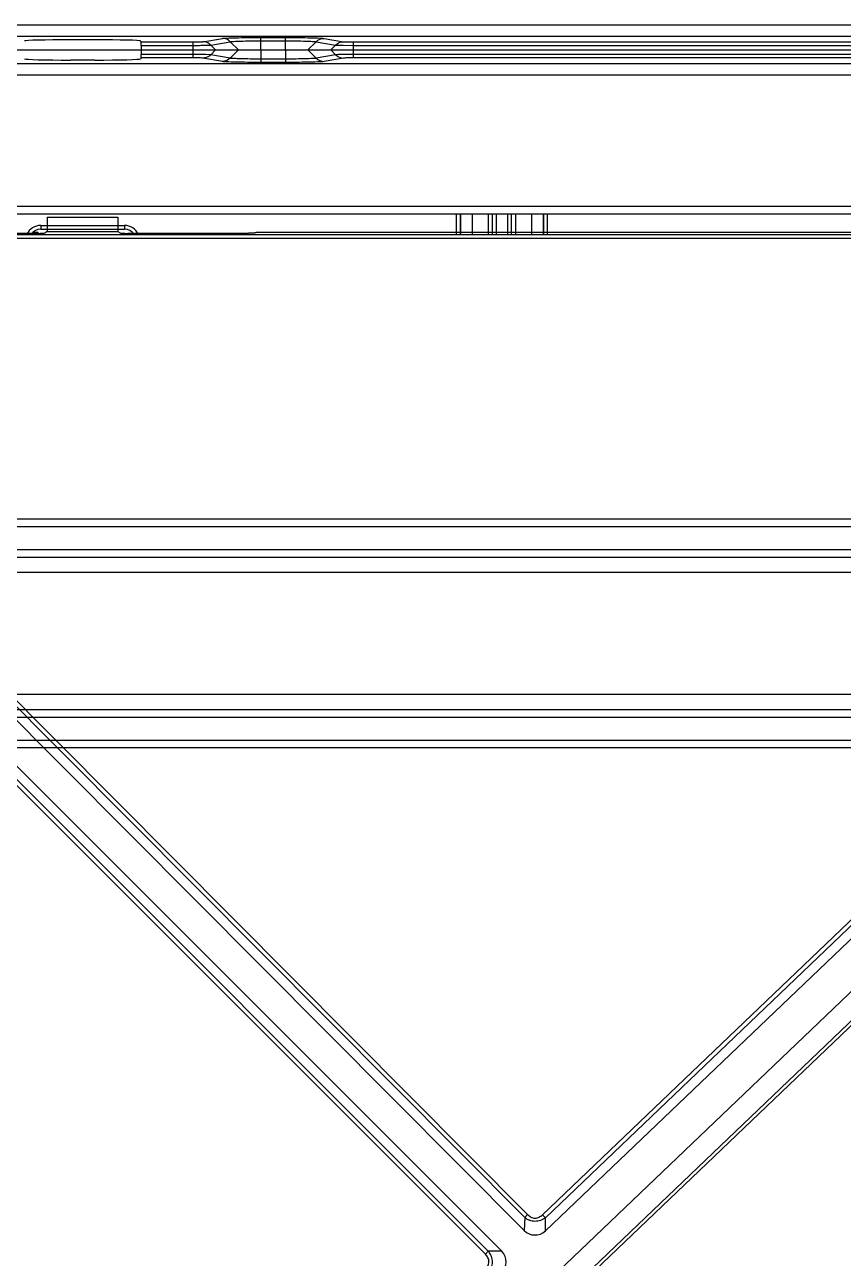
# Model space of a CAD drawing. Header units: millimetres. Extents: x 562 to 17351, y 2396 to 6995.
# Drawn here: x 13412.7 to 13520.1, y 5060.2 to 5222 of the extents above; entities that cross this region are included whole.
import ezdxf

# ---------------------------------------------------------------- set-up
doc = ezdxf.new("R2010")
doc.units = ezdxf.units.MM
doc.layers.add('02___PRT_ALL_AXES', color=7, linetype='Continuous')

# ---------------------------------------------------------------- blocks, each defined once
blk = doc.blocks.new('32211212')
at = {"color": 114, "linetype": 'Continuous', "true_color": 0x139b48}
for p, q in [((3755.11, 2195.17), (4282.11, 2195.17)), ((3755.11, 2190.17), (4282.11, 2190.17)), ((3755.11, 2188.17), (4282.11, 2188.17)), ((3755.11, 2172.17), (4282.11, 2172.17)), ((3755.11, 2170.17), (4282.11, 2170.17)), ((3755.11, 2165.17), (4282.11, 2165.17))]:
    blk.add_line(p, q, dxfattribs=at)
at = {"layer": '02___PRT_ALL_AXES', "color": 114, "linetype": 'Continuous', "true_color": 0x139b48}
for p, q in [((3759.08, 2194.17), (4278.14, 2194.17)), ((3759.08, 2191.17), (4278.14, 2191.17)), ((3759.08, 2169.17), (4278.14, 2169.17)), ((3759.08, 2166.17), (4278.14, 2166.17))]:
    blk.add_line(p, q, dxfattribs=at)
blk = doc.blocks.new('*U169')
blk.add_blockref('32211212', (-3997.61, -1923.42))
blk = doc.blocks.new('*U170')
at = {"color": 0, "linetype": 'ByBlock', "lineweight": -2, "transparency": 16777216}
blk.add_blockref('*U169', (1200, 675), dxfattribs=at)
blk = doc.blocks.new('DASFASFASEFWE')
at = {"color": 7, "linetype": 'Continuous'}
for p, q in [((-76.28, 3535.07), (-76.28, 3533.19)), ((-76.28, 3535.07), (-67.01, 3535.07)), ((-67.01, 3535.07), (-67.01, 3533.19)), ((-100.52, 3532.81), (122.71, 3532.81)), ((122.71, 3532.31), (-100.52, 3532.31)), ((-93.41, 3532.97), (-77.56, 3532.97)), ((-76.28, 3533.19), (-76.57, 3533.02)), ((-76.28, 3533.19), (-67.01, 3533.19)), ((-67.01, 3533.19), (-66.73, 3533.02)), ((-65.73, 3532.97), (-49.88, 3532.97)), ((-49.06, 3533.01), (-49.06, 3533.03)), ((164.94, 3533.07), (-48.24, 3533.07)), ((122.71, 3532.31), (-11.33, 3404.27)), ((125.91, 3532.88), (-10.95, 3402.14)), ((123.3, 3532.11), (-10.95, 3403.87)), ((129.9, 3529.77), (-12.06, 3394.16)), ((-5.74, 3396.34), (131.83, 3527.76)), ((-5.43, 3396.02), (132.13, 3527.43)), ((-13.27, 3404.29), (-124.25, 3515.81)), ((-13.71, 3402.18), (-125.56, 3514.57)), ((-13.66, 3403.9), (-124.29, 3515.06)), ((-128.66, 3511.47), (-16.66, 3399.47)), ((-129.9, 3510.16), (-18.82, 3399.08)), ((-129.16, 3510.2), (-18.43, 3399.47)), ((-13.66, 3403.9), (-13.27, 3404.29)), ((-11.33, 3404.27), (-10.95, 3403.87)), ((-13.66, 3403.9), (-13.71, 3402.18)), ((-10.95, 3402.14), (-10.95, 3403.87)), ((-18.82, 3399.08), (-18.43, 3399.47)), ((-16.66, 3399.47), (-18.43, 3399.47))]:
    blk.add_line(p, q, dxfattribs=at)
for centre, start, end in [((-12.31, 3403.61), 225.6781, 312.8736), ((-18.1, 3398.08), 314.5414, 44.1483)]:
    blk.add_arc(centre, 2, start, end, dxfattribs=at)
for centre, start_param, end_param in [((-77.56, 3533.02), -1.570796, -0.087266), ((-65.73, 3533.02), -3.054326, -1.570796)]:
    blk.add_ellipse(centre, major_axis=(1, 0), ratio=0.052408, start_param=start_param, end_param=end_param, dxfattribs=at)
for points, knots in [([(-49.08, 3533.01), (-49.09, 3533), (-49.1, 3533), (-49.11, 3533), (-49.14, 3532.99), (-49.18, 3532.99), (-49.25, 3532.98), (-49.35, 3532.98), (-49.46, 3532.97), (-49.59, 3532.97), (-49.73, 3532.97), (-49.83, 3532.97), (-49.88, 3532.97)], [0, 0, 0, 0, 0.013233, 0.034581, 0.063978, 0.101221, 0.198262, 0.32283, 0.470646, 0.637144, 0.816056, 1, 1, 1, 1]), ([(-48.24, 3533.07), (-48.29, 3533.07), (-48.38, 3533.07), (-48.53, 3533.07), (-48.66, 3533.07), (-48.77, 3533.06), (-48.87, 3533.06), (-48.94, 3533.05), (-48.98, 3533.05), (-49.01, 3533.04), (-49.02, 3533.04), (-49.03, 3533.04), (-49.04, 3533.03)], [0, 0, 0, 0, 0.183944, 0.362856, 0.529354, 0.67717, 0.801738, 0.898779, 0.936022, 0.965419, 0.986767, 1, 1, 1, 1]), ([(-13.27, 3404.29), (-13.21, 3404.23), (-13.07, 3404.11), (-12.76, 3403.9), (-12.4, 3403.8), (-12.03, 3403.85), (-11.68, 3403.97), (-11.46, 3404.14), (-11.33, 3404.27)], [0, 0, 0, 0, 0.125159, 0.250372, 0.499699, 0.624886, 0.750502, 1, 1, 1, 1]), ([(-10.95, 3403.87), (-11.04, 3403.8), (-11.25, 3403.66), (-11.59, 3403.51), (-11.94, 3403.41), (-12.31, 3403.39), (-12.68, 3403.42), (-13.03, 3403.53), (-13.37, 3403.69), (-13.57, 3403.83), (-13.66, 3403.9)], [0, 0, 0, 0, 0.124642, 0.249822, 0.374754, 0.499929, 0.625324, 0.750512, 0.875528, 1, 1, 1, 1]), ([(-18.84, 3397.09), (-18.7, 3397.22), (-18.46, 3397.52), (-18.32, 3397.99), (-18.37, 3398.36), (-18.5, 3398.72), (-18.68, 3398.94), (-18.82, 3399.08)], [0, 0, 0, 0, 0.24974, 0.49918, 0.62445, 0.750299, 1, 1, 1, 1]), ([(-18.43, 3399.47), (-18.27, 3399.27), (-18.08, 3398.94), (-17.94, 3398.45), (-17.91, 3398.08), (-17.95, 3397.7), (-18.1, 3397.22), (-18.3, 3396.89), (-18.46, 3396.69)], [0, 0, 0, 0, 0.249436, 0.374674, 0.499993, 0.625311, 0.75055, 1, 1, 1, 1])]:
    blk.add_open_spline(points, degree=3, knots=knots, dxfattribs=at)
blk = doc.blocks.new('32332232')
at = {"color": 7, "linetype": 'Continuous'}
for p, q in [((3526.86, 1992.7), (4126.86, 1992.7)), ((3629.54, 1991.65), (3629.46, 1991.52)), ((3636.34, 1991.65), (3629.54, 1991.65)), ((3629.56, 1992.09), (3629.57, 1992.7)), ((3636.34, 1992.09), (3629.56, 1992.09)), ((3636.34, 1991.65), (3636.34, 1992.7)), ((3637.68, 1992.09), (3636.34, 1992.09)), ((3640.19, 1991.18), (3637.62, 1991.63)), ((3638.5, 1992.07), (3638.02, 1992.08)), ((3638.67, 1992.06), (3638.5, 1992.07)), ((3638.67, 1992.06), (3639.29, 1992.7)), ((3641.23, 1991.62), (3638.67, 1992.06)), ((3642.3, 1992.7), (3641.23, 1991.62)), ((3645.25, 1992.7), (3645.25, 1991.06)), ((3648.46, 1992.7), (3648.46, 1991.06)), ((3651.41, 1992.7), (3652.48, 1991.62)), ((3655.04, 1992.06), (3652.48, 1991.62)), ((3656.09, 1991.63), (3653.52, 1991.18)), ((3655.04, 1992.06), (3654.42, 1992.7)), ((3657.37, 1991.65), (3657.37, 1992.7)), ((3803.45, 1992.09), (3657.37, 1992.09)), ((3803.48, 1991.65), (3657.37, 1991.65)), ((3824.55, 1990.88), (3572.31, 1990.88)), ((3623.46, 1991.37), (3620.25, 1991.37)), ((3648.46, 1991.5), (3645.25, 1991.5)), ((3648.46, 1991.06), (3645.25, 1991.06)), ((3824.55, 1989.38), (3540.35, 1989.38)), ((3593.4, 1972.2), (4060.31, 1972.2)), ((3593.4, 1971.2), (4060.31, 1971.2)), ((3670.87, 1971.2), (3670.87, 1968.54)), ((3671.37, 1971.2), (3671.37, 1968.54)), ((3671.46, 1968.54), (3671.46, 1971.2)), ((3672.96, 1971.2), (3672.96, 1968.54)), ((3675.04, 1971.2), (3675.04, 1968.54)), ((3675.59, 1971.2), (3675.59, 1968.54)), ((3676.09, 1971.2), (3676.09, 1968.54)), ((3677.62, 1968.54), (3677.62, 1971.2)), ((3678.12, 1968.54), (3678.12, 1971.2)), ((3678.68, 1968.54), (3678.68, 1971.2)), ((3680.75, 1971.2), (3680.75, 1968.54)), ((3682.25, 1971.2), (3682.25, 1968.54)), ((3682.34, 1968.54), (3682.34, 1971.2)), ((3682.84, 1968.54), (3682.84, 1971.2)), ((3616.36, 1969.69), (3616.36, 1969.2)), ((3616.36, 1969.69), (3627.36, 1969.69)), ((3616.36, 1969.2), (3627.36, 1969.2)), ((3627.36, 1969.69), (3627.36, 1969.2)), ((3616.03, 1968.75), (3615.29, 1968.75)), ((3616.03, 1968.75), (3616.03, 1968.54)), ((3570.94, 1658.51), (3824.55, 1658.51)), ((3570.91, 1657.01), (3824.55, 1657.01)), ((3637.62, 1656.27), (3640.19, 1656.72)), ((3645.25, 1655.2), (3645.25, 1656.83)), ((3645.25, 1656.83), (3648.46, 1656.83)), ((3648.46, 1655.2), (3648.46, 1656.83)), ((3653.52, 1656.72), (3656.09, 1656.27)), ((3570.88, 1655.2), (4082.83, 1655.2)), ((3623.46, 1656.52), (3620.25, 1656.52)), ((3629.54, 1656.24), (3629.46, 1656.37)), ((3629.54, 1656.24), (3636.34, 1656.24)), ((3629.57, 1655.2), (3629.56, 1655.8)), ((3629.56, 1655.8), (3636.34, 1655.8)), ((3636.34, 1655.2), (3636.34, 1656.24)), ((3638.67, 1655.83), (3641.23, 1656.28)), ((3639.29, 1655.2), (3638.67, 1655.83)), ((3641.23, 1656.28), (3642.3, 1655.2)), ((3645.25, 1656.39), (3648.46, 1656.39)), ((3652.48, 1656.28), (3651.41, 1655.2)), ((3652.48, 1656.28), (3655.04, 1655.83)), ((3654.42, 1655.2), (3655.04, 1655.83)), ((3655.04, 1655.83), (3655.22, 1655.82)), ((3655.22, 1655.82), (3655.77, 1655.81)), ((3656.04, 1655.81), (3657.37, 1655.8)), ((3657.37, 1655.2), (3657.37, 1656.24)), ((3657.37, 1656.24), (3803.48, 1656.24)), ((3657.37, 1655.8), (3803.45, 1655.8))]:
    blk.add_line(p, q, dxfattribs=at)
for centre, radius, start, end in [((3636.99, 1922.69), 69.4, 89.1517, 89.4306), ((3637.6, 1993.12), 1.5, 305.2639, 310.202), ((3637.61, 1993.12), 1.49, 310.1986, 315.1715), ((3656.1, 1993.12), 1.49, 224.8285, 229.8014), ((3656.11, 1993.12), 1.5, 229.798, 234.7361), ((3656.8, 1915.83), 76.26, 90.5915, 90.7607), ((3657.21, 1872.74), 119.35, 90.2589, 90.5754), ((3657.36, 1839.32), 152.77, 89.997, 90.261), ((3616.36, 1967.7), 1.99, 90, 154.9348), ((3616.36, 1967.7), 1.5, 90, 145.7348), ((3627.36, 1967.7), 1.99, 25.0651, 90), ((3627.36, 1967.7), 1.5, 34.2651, 90), ((3636.35, 1808.4), 152.6, 269.9969, 270.2641), ((3636.5, 1775.24), 119.44, 270.2624, 270.5696), ((3636.93, 1730.46), 74.66, 270.5821, 270.7941), ((3637.6, 1654.77), 1.5, 49.798, 54.7361), ((3637.61, 1654.78), 1.49, 44.8285, 49.8014), ((3656.1, 1654.78), 1.49, 130.1986, 135.1715), ((3656.11, 1654.77), 1.5, 125.2639, 130.202), ((3656.8, 1732.58), 76.78, 269.2277, 269.4281)]:
    blk.add_arc(centre, radius, start, end, dxfattribs=at)
for centre, major_axis, ratio, start_param, end_param in [((3629.54, 1993.15), (0, 1.5), 0.017455, 3.167773, 3.926991), ((3620.25, 1991.53), (6, 0), 0.026186, -3.124139, -1.570796), ((3623.46, 1991.53), (6, 0), 0.026186, -1.570796, -0.017453), ((3620.25, 1656.37), (6, 0), 0.026186, 1.570796, 3.124139), ((3623.46, 1656.37), (6, 0), 0.026186, 0.017453, 1.570796), ((3629.54, 1654.74), (0, 1.5), 0.017455, 5.497787, 6.257005)]:
    blk.add_ellipse(centre, major_axis=major_axis, ratio=ratio, start_param=start_param, end_param=end_param, dxfattribs=at)
for points, knots in [([(3637.62, 1991.63), (3637.58, 1991.63), (3637.43, 1991.64), (3637, 1991.65), (3636.62, 1991.65), (3636.34, 1991.65)], [0, 0, 0, 0, 0.114769, 0.339939, 1, 1, 1, 1]), ([(3645.25, 1991.5), (3644.78, 1991.5), (3643.89, 1991.51), (3642.7, 1991.52), (3641.84, 1991.57), (3641.38, 1991.58), (3641.23, 1991.62)], [0, 0, 0, 0, 0.353016, 0.661577, 0.886579, 1, 1, 1, 1]), ([(3652.48, 1991.62), (3652.33, 1991.58), (3651.87, 1991.57), (3651.01, 1991.52), (3649.82, 1991.51), (3648.93, 1991.5), (3648.46, 1991.5)], [0, 0, 0, 0, 0.113669, 0.338816, 0.647221, 1, 1, 1, 1]), ([(3655.78, 1992.08), (3655.69, 1992.08), (3655.45, 1992.08), (3655.2, 1992.08), (3655.04, 1992.06)], [0, 0, 0, 0, 0.363394, 1, 1, 1, 1]), ([(3657.37, 1991.65), (3657.09, 1991.65), (3656.71, 1991.65), (3656.28, 1991.64), (3656.13, 1991.63), (3656.09, 1991.63)], [0, 0, 0, 0, 0.659412, 0.884919, 1, 1, 1, 1]), ([(3645.25, 1991.06), (3644.66, 1991.06), (3643.54, 1991.07), (3642.05, 1991.09), (3640.96, 1991.13), (3640.38, 1991.14), (3640.19, 1991.18)], [0, 0, 0, 0, 0.351849, 0.659801, 0.88516, 1, 1, 1, 1]), ([(3653.52, 1991.18), (3653.33, 1991.14), (3652.75, 1991.13), (3651.66, 1991.09), (3650.17, 1991.07), (3649.05, 1991.06), (3648.46, 1991.06)], [0, 0, 0, 0, 0.115088, 0.340589, 0.648385, 1, 1, 1, 1]), ([(3640.19, 1656.72), (3640.38, 1656.75), (3640.96, 1656.77), (3642.05, 1656.81), (3643.54, 1656.82), (3644.66, 1656.83), (3645.25, 1656.83)], [0, 0, 0, 0, 0.115122, 0.340656, 0.648444, 1, 1, 1, 1]), ([(3648.46, 1656.83), (3649.05, 1656.83), (3650.17, 1656.82), (3651.66, 1656.81), (3652.76, 1656.77), (3653.33, 1656.75), (3653.52, 1656.72)], [0, 0, 0, 0, 0.35233, 0.660132, 0.885264, 1, 1, 1, 1]), ([(3636.34, 1656.24), (3636.62, 1656.24), (3637, 1656.24), (3637.43, 1656.26), (3637.58, 1656.26), (3637.62, 1656.27)], [0, 0, 0, 0, 0.659742, 0.885071, 1, 1, 1, 1]), ([(3637.97, 1655.81), (3638.05, 1655.81), (3638.29, 1655.82), (3638.52, 1655.82), (3638.67, 1655.83)], [0, 0, 0, 0, 0.362864, 1, 1, 1, 1]), ([(3641.23, 1656.28), (3641.38, 1656.31), (3641.84, 1656.33), (3642.7, 1656.37), (3643.89, 1656.39), (3644.78, 1656.39), (3645.25, 1656.39)], [0, 0, 0, 0, 0.113703, 0.338882, 0.647279, 1, 1, 1, 1]), ([(3648.46, 1656.39), (3648.93, 1656.39), (3649.82, 1656.39), (3651.01, 1656.37), (3651.87, 1656.33), (3652.33, 1656.31), (3652.48, 1656.28)], [0, 0, 0, 0, 0.353505, 0.661912, 0.886683, 1, 1, 1, 1]), ([(3656.09, 1656.27), (3656.13, 1656.26), (3656.28, 1656.26), (3656.71, 1656.24), (3657.09, 1656.24), (3657.37, 1656.24)], [0, 0, 0, 0, 0.114888, 0.340273, 1, 1, 1, 1])]:
    blk.add_open_spline(points, degree=3, knots=knots, dxfattribs=at)
for points in [[(3638.47, 1991.9), (3638.23, 1991.73), (3637.92, 1991.63), (3637.62, 1991.63)], [(3641.23, 1991.62), (3640.97, 1991.35), (3640.57, 1991.18), (3640.19, 1991.18)], [(3652.48, 1991.62), (3652.74, 1991.35), (3653.14, 1991.18), (3653.52, 1991.18)], [(3655.24, 1991.9), (3655.48, 1991.73), (3655.79, 1991.63), (3656.09, 1991.63)], [(3641.23, 1656.28), (3640.97, 1656.55), (3640.57, 1656.72), (3640.19, 1656.72)], [(3652.48, 1656.28), (3652.74, 1656.55), (3653.14, 1656.72), (3653.52, 1656.72)], [(3638.47, 1656), (3638.23, 1656.17), (3637.92, 1656.27), (3637.62, 1656.27)], [(3655.24, 1656), (3655.48, 1656.17), (3655.79, 1656.27), (3656.09, 1656.27)]]:
    blk.add_open_spline(points, degree=3, dxfattribs=at)
blk.add_blockref('DASFASFASEFWE', (3693.5, -1564.32))
blk = doc.blocks.new('*U166')
blk.add_blockref('32332232', (-3826.86, -1827.7))
blk = doc.blocks.new('*U167')
at = {"color": 0, "linetype": 'ByBlock', "lineweight": -2, "transparency": 16777216}
for p in [(1200, 1350), (1200, 1012.5)]:
    blk.add_blockref('*U166', p, dxfattribs=at)

msp = doc.modelspace()

# ---------------------------------------------------------------- block references
for name, p in [('*U167', (12425.3161, 4041.2169)), ('*U170', (12404.3161, 4210.4669))]:
    msp.add_blockref(name, p)

doc.saveas('drawing.dxf')
